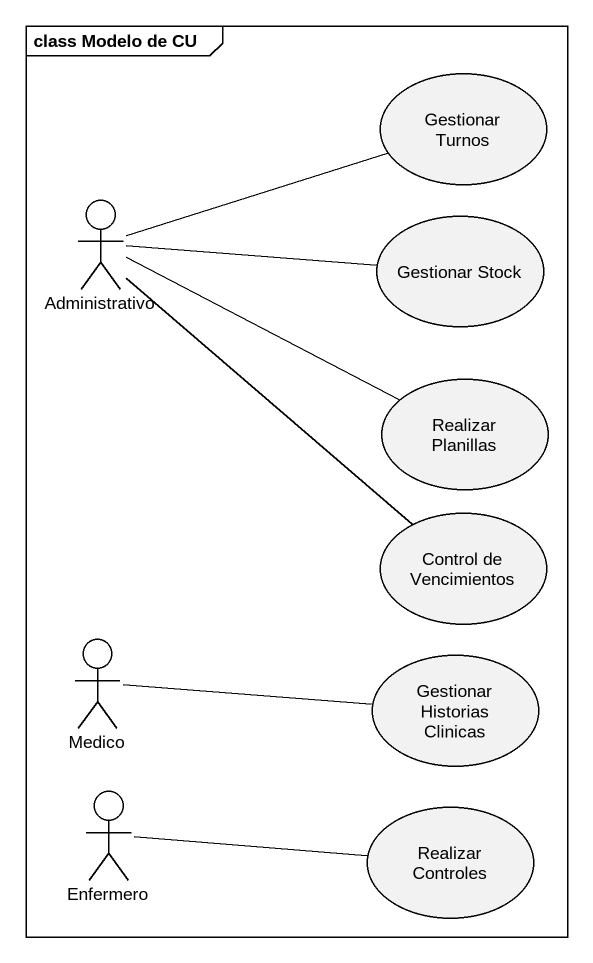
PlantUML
@startuml
mainframe class Modelo de CU
usecase "Gestionar Turnos" as Gestionar_Turnos
actor Administrativo
usecase "Gestionar Stock" as Gestionar_Stock
usecase "Realizar Planillas" as Realizar_Planillas
usecase "Control de Vencimientos" as Control_de_Vencimientos
actor Medico
usecase "Gestionar Historias Clinicas" as Gestionar_Historias_Clinicas
actor Enfermero
usecase "Realizar Controles" as Realizar_Controles
Administrativo -right- Gestionar_Turnos
Administrativo -right- Gestionar_Stock
Administrativo -right- Realizar_Planillas
Administrativo -- Control_de_Vencimientos
Medico -right- Gestionar_Historias_Clinicas
Enfermero -right- Realizar_Controles
@enduml
